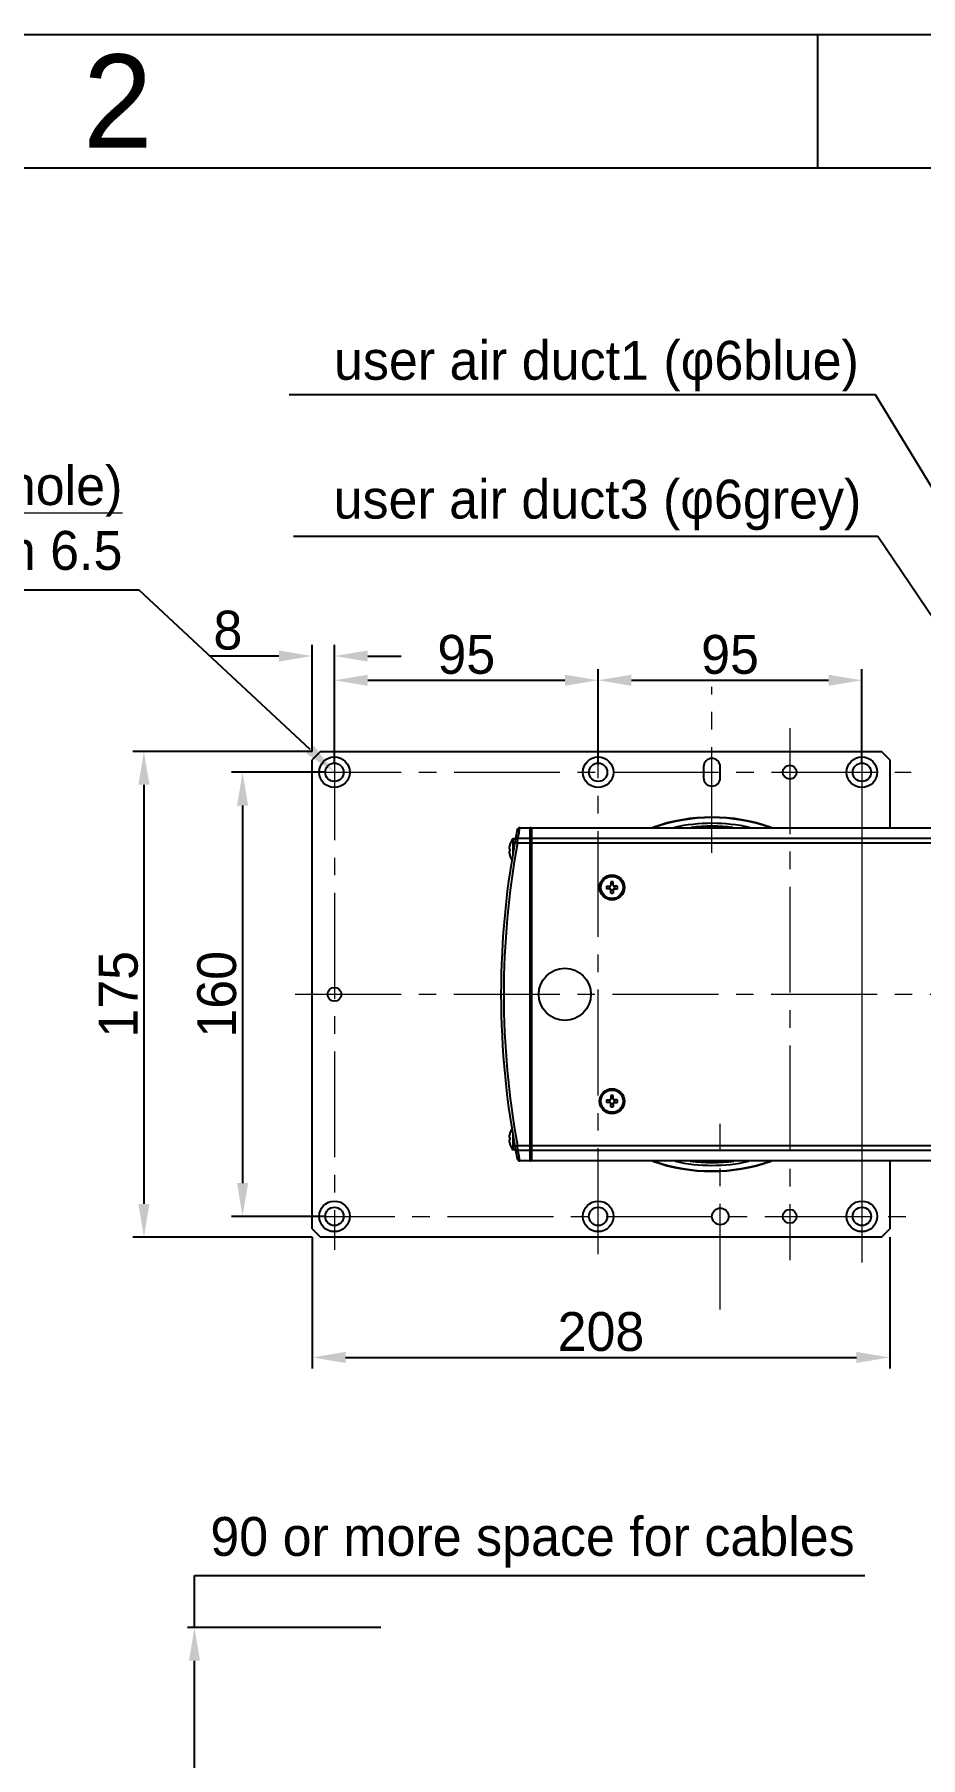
# Model space of a CAD drawing. Header units: millimetres. Extents: x 4086 to 8300, y 123 to 1549.
# Drawn here: x 6646.7 to 6806.2, y 1238.8 to 1549.2 of the extents above; entities that cross this region are included whole.
import ezdxf
from ezdxf import colors
from ezdxf.entities.mleader import LeaderData, LeaderLine
from ezdxf.enums import TextEntityAlignment as Align
from ezdxf.math import Vec2, Vec3

# ---------------------------------------------------------------- set-up
doc = ezdxf.new("R2010")
doc.units = ezdxf.units.MM
doc.linetypes.add('CENTER2', pattern=[28.575, 19.05, -3.175, 3.175, -3.175])
doc.layers.add('00_COMPONENTS', color=7, linetype='Continuous')
for name, color, linetype, lineweight in [('中心线层', 7, 'CENTER2', 0), ('标注层', 7, 'Continuous', 0), ('细线层', 7, 'Continuous', 0)]:
    doc.layers.add(name, color=color, linetype=linetype, lineweight=lineweight)
doc.styles.add('思源黑', font='SourceHanSansCN-Normal.ttf')
doc.dimstyles.new('半径标注', dxfattribs={"dimtxt": 7, "dimasz": 6, "dimexe": 1.25, "dimexo": 0.625, "dimgap": 1, "dimtad": 1, "dimtoh": 1, "dimlfac": 2, "dimdsep": 46, "dimtxsty": '思源黑', "dimcen": 2.5, "dimadec": 0, "dimazin": 0, "dimtfac": 1, "dimtmove": 0, "dimatfit": 3, "dimfxl": 1, "dimarcsym": 0})
doc.dimstyles.new('尺寸标注_细节_1_2比例', dxfattribs={"dimtxt": 7, "dimasz": 6, "dimexe": 2, "dimexo": 1.5, "dimgap": 1, "dimtad": 1, "dimlfac": 2, "dimdsep": 46, "dimtxsty": '思源黑', "dimcen": 0.09, "dimadec": 0, "dimazin": 0, "dimtp": 0.01, "dimtm": 0.01, "dimtfac": 1, "dimtofl": 0, "dimtmove": 0, "dimatfit": 3, "dimfxl": 1, "dimtolj": 1, "dimarcsym": 0})

# ---------------------------------------------------------------- blocks, each defined once
blk = doc.blocks.new('1')
at = {"color": 2}
blk.add_line((6787.66, 1549.22), (6787.66, 1525.22), dxfattribs=at)
for points in [[(6283.66, 123.62), (6283.66, 1549.22), (8299.66, 1549.22), (8299.66, 123.62)], [(6403.66, 147.62), (6403.66, 1525.22), (8275.66, 1525.22), (8275.66, 147.62)]]:
    blk.add_lwpolyline(points, close=True, dxfattribs=at)
at = {"color": 2, "style": '思源黑'}
blk.add_text('2', height=16.8, dxfattribs=at).set_placement((6661.66, 1537.22), align=Align.MIDDLE_CENTER)
at = {"color": 7, "style": '思源黑'}
for tag, height, p in [('编号', 19.2, (8134.84, 252.67)), ('比例', 8, (7939.66, 171.62))]:
    blk.add_attdef(tag, text='', height=height, dxfattribs=at).set_placement(p, align=Align.MIDDLE)
at = {"linetype": 'Continuous', "lineweight": 0, "ltscale": 0.3, "style": '思源黑'}
for tag, p in [('当前页', (8121.35, 207.93)), ('总页数', (8160.27, 207.93))]:
    blk.add_attdef(tag, text='', height=8, dxfattribs=at).set_placement(p, align=Align.MIDDLE)
blk = doc.blocks.new('*D1509')
at = {"layer": 'Defpoints', "color": 0}
for p in [(6698.18, 1420.07), (6666.37, 1332.57), (6698.18, 1332.57)]:
    blk.add_point(p, dxfattribs=at)
at = {"layer": '细线层', "color": 0, "lineweight": -2}
for p, q in [((6696.68, 1420.07), (6664.37, 1420.07)), ((6666.37, 1414.07), (6666.37, 1338.57)), ((6696.68, 1332.57), (6664.37, 1332.57))]:
    blk.add_line(p, q, dxfattribs=at)
at = {"layer": '细线层', "color": 0}
for points in [[(6667.37, 1414.07), (6665.37, 1414.07), (6666.37, 1420.07)], [(6665.37, 1338.57), (6667.37, 1338.57), (6666.37, 1332.57)]]:
    blk.add_solid(points, dxfattribs=at)
at = {"layer": '细线层', "color": 0, "insert": (6661.8, 1376.32), "char_height": 7, "attachment_point": 5, "rotation": 90, "style": '思源黑'}
blk.add_mtext('\\A1;175', dxfattribs=at)
blk = doc.blocks.new('*D1510')
at = {"layer": 'Defpoints', "color": 0}
for p in [(6700.68, 1416.32), (6684.14, 1336.32), (6700.68, 1336.32)]:
    blk.add_point(p, dxfattribs=at)
at = {"layer": '细线层', "color": 0, "lineweight": -2}
for p, q in [((6699.18, 1416.32), (6682.14, 1416.32)), ((6684.14, 1410.32), (6684.14, 1342.32)), ((6699.18, 1336.32), (6682.14, 1336.32))]:
    blk.add_line(p, q, dxfattribs=at)
at = {"layer": '细线层', "color": 0}
for points in [[(6685.14, 1410.32), (6683.14, 1410.32), (6684.14, 1416.32)], [(6683.14, 1342.32), (6685.14, 1342.32), (6684.14, 1336.32)]]:
    blk.add_solid(points, dxfattribs=at)
at = {"layer": '细线层', "color": 0, "insert": (6679.52, 1376.32), "char_height": 7, "attachment_point": 5, "rotation": 90, "style": '思源黑'}
blk.add_mtext('\\A1;160', dxfattribs=at)
blk = doc.blocks.new('*D1511')
at = {"layer": 'Defpoints', "color": 0}
for p in [(6700.68, 1437.26), (6696.68, 1418.57), (6700.68, 1416.32)]:
    blk.add_point(p, dxfattribs=at)
at = {"layer": '细线层', "color": 0, "lineweight": -2}
for p, q in [((6690.68, 1437.26), (6678.3, 1437.26)), ((6696.68, 1420.07), (6696.68, 1439.26)), ((6700.68, 1417.82), (6700.68, 1439.26)), ((6706.68, 1437.26), (6712.68, 1437.26))]:
    blk.add_line(p, q, dxfattribs=at)
at = {"layer": '细线层', "color": 0}
for points in [[(6690.68, 1436.26), (6690.68, 1438.26), (6696.68, 1437.26)], [(6706.68, 1438.26), (6706.68, 1436.26), (6700.68, 1437.26)]]:
    blk.add_solid(points, dxfattribs=at)
at = {"layer": '细线层', "color": 0, "insert": (6681.49, 1441.88), "char_height": 7, "attachment_point": 5, "style": '思源黑'}
blk.add_mtext('\\A1;8', dxfattribs=at)
blk = doc.blocks.new('*D1512')
at = {"layer": 'Defpoints', "color": 0}
for p in [(6748.18, 1432.89), (6700.68, 1416.32), (6748.18, 1416.32)]:
    blk.add_point(p, dxfattribs=at)
at = {"layer": '细线层', "color": 0, "lineweight": -2}
for p, q in [((6700.68, 1417.82), (6700.68, 1434.89)), ((6748.18, 1417.82), (6748.18, 1434.89)), ((6706.68, 1432.89), (6742.18, 1432.89))]:
    blk.add_line(p, q, dxfattribs=at)
at = {"layer": '细线层', "color": 0}
for points in [[(6706.68, 1433.89), (6706.68, 1431.89), (6700.68, 1432.89)], [(6742.18, 1431.89), (6742.18, 1433.89), (6748.18, 1432.89)]]:
    blk.add_solid(points, dxfattribs=at)
at = {"layer": '细线层', "color": 0, "insert": (6724.43, 1437.51), "char_height": 7, "attachment_point": 5, "style": '思源黑'}
blk.add_mtext('\\A1;95', dxfattribs=at)
blk = doc.blocks.new('*D1513')
at = {"layer": 'Defpoints', "color": 0}
for p in [(6795.68, 1432.89), (6748.18, 1416.32), (6795.68, 1416.32)]:
    blk.add_point(p, dxfattribs=at)
at = {"layer": '细线层', "color": 0, "lineweight": -2}
for p, q in [((6748.18, 1417.82), (6748.18, 1434.89)), ((6795.68, 1417.82), (6795.68, 1434.89)), ((6754.18, 1432.89), (6789.68, 1432.89))]:
    blk.add_line(p, q, dxfattribs=at)
at = {"layer": '细线层', "color": 0}
for points in [[(6754.18, 1433.89), (6754.18, 1431.89), (6748.18, 1432.89)], [(6789.68, 1431.89), (6789.68, 1433.89), (6795.68, 1432.89)]]:
    blk.add_solid(points, dxfattribs=at)
at = {"layer": '细线层', "color": 0, "insert": (6771.93, 1437.51), "char_height": 7, "attachment_point": 5, "style": '思源黑'}
blk.add_mtext('\\A1;95', dxfattribs=at)
blk = doc.blocks.new('*D1514')
at = {"layer": 'Defpoints', "color": 0}
for p in [(6696.68, 1334.07), (6800.68, 1334.07), (6800.68, 1310.91)]:
    blk.add_point(p, dxfattribs=at)
at = {"layer": '细线层', "color": 0, "lineweight": -2}
for p, q in [((6696.68, 1332.57), (6696.68, 1308.91)), ((6800.68, 1332.57), (6800.68, 1308.91)), ((6702.68, 1310.91), (6794.68, 1310.91))]:
    blk.add_line(p, q, dxfattribs=at)
at = {"layer": '细线层', "color": 0}
for points in [[(6702.68, 1311.91), (6702.68, 1309.91), (6696.68, 1310.91)], [(6794.68, 1309.91), (6794.68, 1311.91), (6800.68, 1310.91)]]:
    blk.add_solid(points, dxfattribs=at)
at = {"layer": '细线层', "color": 0, "insert": (6748.68, 1315.53), "char_height": 7, "attachment_point": 5, "style": '思源黑'}
blk.add_mtext('\\A1;208', dxfattribs=at)
blk = doc.blocks.new('*D1526')
at = {"color": 0, "lineweight": -2}
for p, q in [((6675.48, 1262.26), (6675.48, 1271.63)), ((6675.48, 1271.63), (6796.22, 1271.63)), ((6709.05, 1262.26), (6674.23, 1262.26)), ((6675.48, 1222.64), (6675.48, 1256.26)), ((6709.05, 1216.64), (6674.23, 1216.64))]:
    blk.add_line(p, q, dxfattribs=at)
at = {"color": 0}
for points in [[(6676.48, 1256.26), (6674.48, 1256.26), (6675.48, 1262.26)], [(6674.48, 1222.64), (6676.48, 1222.64), (6675.48, 1216.64)]]:
    blk.add_solid(points, dxfattribs=at)
at = {"layer": 'Defpoints', "color": 0}
for p in [(6675.48, 1262.26), (6709.68, 1262.26), (6709.68, 1216.64)]:
    blk.add_point(p, dxfattribs=at)
at = {"color": 0, "insert": (6736.35, 1277.61), "char_height": 7, "attachment_point": 5, "style": '思源黑'}
blk.add_mtext('{\\C7;90 or more space for cables}', dxfattribs=at)

msp = doc.modelspace()

# ---------------------------------------------------------------- linework, layer by layer
at = {"layer": '00_COMPONENTS', "color": 7, "linetype": 'Continuous'}
for p, q in [((6698.1785, 1420.0705), (6696.6785, 1418.5705)), ((6696.6785, 1334.0705), (6696.6785, 1418.5705)), ((6698.1785, 1420.0705), (6799.1785, 1420.0705)), ((6800.6785, 1418.5705), (6799.1785, 1420.0705)), ((6800.6785, 1418.5705), (6800.6785, 1406.3205)), ((6767.1785, 1417.3205), (6767.1785, 1415.3205)), ((6770.1785, 1415.3205), (6770.1785, 1417.3205)), ((6734.0883, 1406.3205), (6734.0883, 1406.2891)), ((6734.0883, 1406.3205), (6735.9285, 1406.3205)), ((6734.0883, 1406.2891), (6735.9285, 1406.2891)), ((6735.9285, 1406.2891), (6735.9285, 1406.3205)), ((6735.9285, 1404.3791), (6735.9285, 1406.2891)), ((6736.1785, 1406.3205), (6736.1785, 1346.3205)), ((6736.1785, 1406.3205), (6867.362, 1406.3205)), ((6736.1785, 1406.2891), (6866.9489, 1406.2891)), ((6732.2886, 1403.328), (6732.2952, 1403.3242)), ((6732.8167, 1404.3205), (6732.8167, 1401.6824)), ((6733.2888, 1404.3205), (6732.8167, 1404.3205)), ((6733.6583, 1403.5733), (6733.1665, 1403.6636)), ((6733.6583, 1403.5733), (6733.7328, 1404.3791)), ((6851.5184, 1403.5733), (6733.6583, 1403.5733)), ((6733.7328, 1404.3791), (6733.7661, 1404.5625)), ((6735.9285, 1404.3791), (6733.7328, 1404.3791)), ((6733.7661, 1404.5625), (6733.7826, 1404.6531)), ((6735.9285, 1348.2619), (6735.9285, 1404.3791)), ((6854.5201, 1404.3791), (6736.1785, 1404.3791)), ((6732.2952, 1402.5405), (6732.1571, 1402.5405)), ((6732.1571, 1402.1005), (6732.2952, 1402.1005)), ((6732.2952, 1401.3167), (6732.2886, 1401.3129)), ((6749.6747, 1395.7905), (6750.3085, 1395.7905)), ((6750.3085, 1395.3505), (6749.6747, 1395.3505)), ((6750.2049, 1395.7905), (6750.2049, 1395.3505)), ((6750.4585, 1396.5742), (6750.4585, 1395.9405)), ((6750.8985, 1396.0441), (6750.4585, 1396.0441)), ((6750.4585, 1394.5667), (6750.4585, 1395.2005)), ((6750.4585, 1395.0969), (6750.8985, 1395.0969)), ((6750.8985, 1395.9405), (6750.8985, 1396.5742)), ((6750.8985, 1395.2005), (6750.8985, 1394.5667)), ((6751.6822, 1395.7905), (6751.0485, 1395.7905)), ((6751.0485, 1395.3505), (6751.6822, 1395.3505)), ((6751.1521, 1395.3505), (6751.1521, 1395.7905)), ((6749.6747, 1357.2905), (6750.3085, 1357.2905)), ((6750.3085, 1356.8505), (6749.6747, 1356.8505)), ((6750.2049, 1357.2905), (6750.2049, 1356.8505)), ((6750.4585, 1358.0742), (6750.4585, 1357.4405)), ((6750.8985, 1357.5441), (6750.4585, 1357.5441)), ((6750.4585, 1356.0667), (6750.4585, 1356.7005)), ((6750.4585, 1356.5969), (6750.8985, 1356.5969)), ((6750.8985, 1357.4405), (6750.8985, 1358.0742)), ((6750.8985, 1356.7005), (6750.8985, 1356.0667)), ((6751.6822, 1357.2905), (6751.0485, 1357.2905)), ((6751.0485, 1356.8505), (6751.6822, 1356.8505)), ((6751.1521, 1356.8505), (6751.1521, 1357.2905)), ((6732.2952, 1350.5405), (6732.1571, 1350.5405)), ((6732.2886, 1351.328), (6732.2952, 1351.3242)), ((6732.8167, 1350.9591), (6732.8167, 1348.3205)), ((6732.1571, 1350.1005), (6732.2952, 1350.1005)), ((6732.2952, 1349.3167), (6732.2886, 1349.3129)), ((6733.2888, 1348.3205), (6732.8167, 1348.3205)), ((6733.1665, 1348.9774), (6733.6583, 1349.0676)), ((6733.7328, 1348.2619), (6733.6583, 1349.0676)), ((6733.6583, 1349.0676), (6851.5171, 1349.0676)), ((6733.7328, 1348.2619), (6735.9285, 1348.2619)), ((6733.7661, 1348.0784), (6733.7328, 1348.2619)), ((6733.7826, 1347.9879), (6733.7661, 1348.0784)), ((6735.9285, 1346.3519), (6735.9285, 1348.2619)), ((6736.1785, 1348.2619), (6854.5204, 1348.2619)), ((6734.0883, 1346.3519), (6734.0883, 1346.3205)), ((6735.9285, 1346.3519), (6734.0883, 1346.3519)), ((6735.9285, 1346.3205), (6734.0883, 1346.3205)), ((6735.9285, 1346.3205), (6735.9285, 1346.3519)), ((6866.9028, 1346.3519), (6736.1785, 1346.3519)), ((6867.3203, 1346.3205), (6736.1785, 1346.3205)), ((6800.6785, 1346.3205), (6800.6785, 1334.0705)), ((6696.6785, 1334.0705), (6698.1785, 1332.5705)), ((6799.1785, 1332.5705), (6698.1785, 1332.5705)), ((6799.1785, 1332.5705), (6800.6785, 1334.0705))]:
    msp.add_line(p, q, dxfattribs=at)
for centre, radius in [((6700.6785, 1416.3205), 2.75), ((6748.1785, 1416.3205), 2.75), ((6795.6785, 1416.3205), 2.75), ((6700.6785, 1416.3205), 1.65), ((6748.1785, 1416.3205), 1.65), ((6782.6785, 1416.3205), 1.25), ((6795.6785, 1416.3205), 1.65), ((6750.6785, 1395.5705), 2.25), ((6750.6785, 1395.5705), 2), ((6742.1785, 1376.3205), 4.7), ((6700.6785, 1376.3205), 1.25), ((6750.6785, 1357.0705), 2.25), ((6750.6785, 1357.0705), 2), ((6700.6785, 1336.3205), 2.75), ((6700.6785, 1336.3205), 1.65), ((6748.1785, 1336.3205), 2.75), ((6748.1785, 1336.3205), 1.65), ((6770.1785, 1336.3205), 1.5), ((6795.6785, 1336.3205), 2.75), ((6795.6785, 1336.3205), 1.65), ((6782.6785, 1336.3205), 1.25)]:
    msp.add_circle(centre, radius, dxfattribs=at)
for centre, radius, start, end in [((6768.6785, 1417.3205), 1.5, 0, 180), ((6768.6785, 1415.3205), 1.5, 180, 0), ((6734.0883, 1405.8205), 0.5, 90, 168.733369), ((6735.9285, 1406.0705), 0.25, 30, 90), ((6768.6785, 1376.3205), 31.9, 70.477747, 109.522253), ((6768.6785, 1376.3205), 31.8214, 70.838974, 109.161029), ((6768.6785, 1376.3205), 30.8085, 77.259363, 102.740461), ((6768.6785, 1376.3205), 30.3087, 82.904017, 97.095982), ((6882.1702, 1376.3205), 151.4917, 168.733368, 191.26663), ((6882.1702, 1376.3205), 150.9917, 169.601565, 190.398435), ((6735.3785, 1402.3205), 3.2425, 161.967648, 173.447828), ((6735.3785, 1402.3205), 3.25, 142.020128, 161.939792), ((6735.3785, 1402.3205), 3.2425, 186.552172, 198.032352), ((6735.9613, 1402.3205), 3.6727, 176.565833, 183.434167), ((6735.3785, 1402.3205), 3.25, 198.060208, 212.325488), ((6756.0208, 1395.5705), 6.3499, 178.014507, 181.985493), ((6750.3085, 1395.9405), 0.15, 270, 0), ((6750.3085, 1395.2005), 0.15, 0, 90), ((6750.6784, 1390.2296), 6.3484, 88.014878, 91.985122), ((6750.6786, 1400.9114), 6.3484, 268.014878, 271.985122), ((6751.0485, 1395.9405), 0.15, 180, 270), ((6751.0485, 1395.2005), 0.15, 90, 180), ((6745.3362, 1395.5705), 6.3499, 358.014507, 1.985493), ((6756.0208, 1357.0705), 6.3499, 178.014507, 181.985493), ((6750.3085, 1357.4405), 0.15, 270, 0), ((6750.3085, 1356.7005), 0.15, 0, 90), ((6750.6784, 1351.7296), 6.3484, 88.014878, 91.985122), ((6751.0485, 1357.4405), 0.15, 180, 270), ((6751.0485, 1356.7005), 0.15, 90, 180), ((6745.3362, 1357.0705), 6.3499, 358.014507, 1.985493), ((6750.6786, 1362.4114), 6.3484, 268.014878, 271.985122), ((6735.3785, 1350.3205), 3.2425, 161.967648, 173.447828), ((6735.3785, 1350.3205), 3.25, 147.673128, 161.939792), ((6735.9613, 1350.3205), 3.6727, 176.565833, 183.434167), ((6735.3785, 1350.3205), 3.2425, 186.552172, 198.032352), ((6735.3785, 1350.3205), 3.25, 198.060208, 217.979872), ((6734.0883, 1346.8205), 0.5, 191.266631, 270), ((6735.9285, 1346.5705), 0.25, 270, 330), ((6768.6785, 1376.3205), 31.9, 250.477747, 289.522253), ((6768.6785, 1376.3205), 31.8214, 250.838974, 289.161029), ((6768.6785, 1376.3205), 30.8085, 257.545304, 282.447987), ((6768.6785, 1376.3205), 30.3087, 262.589268, 277.481644)]:
    msp.add_arc(centre, radius, start, end, dxfattribs=at)
for points, knots in [([(6733.5925, 1405.8907), (6733.6142, 1405.9999), (6733.7401, 1406.2126), (6733.9743, 1406.2894), (6734.0883, 1406.2891)], [0, 0, 0, 0, 0.49418426, 1, 1, 1, 1]), ([(6733.7826, 1404.6531), (6733.8448, 1404.9944), (6733.9365, 1405.4618), (6734.027, 1406.0093), (6734.0746, 1406.2118), (6734.0883, 1406.2891)], [0, 0, 0, 0, 0.62529759, 0.8585574, 1, 1, 1, 1]), ([(6735.9285, 1406.2891), (6735.9487, 1406.2891), (6736.0321, 1406.2778), (6736.1103, 1406.223), (6736.1426, 1406.168)], [0, 0, 0, 0, 0.24059237, 1, 1, 1, 1]), ([(6733.2413, 1404.0678), (6733.2587, 1404.1616), (6733.4015, 1404.3471), (6733.6212, 1404.3864), (6733.7328, 1404.3791)], [0, 0, 0, 0, 0.460324, 1, 1, 1, 1]), ([(6736.1785, 1404.1776), (6736.1785, 1404.194), (6736.1659, 1404.2665), (6736.1073, 1404.3263), (6736.0564, 1404.3502)], [0, 0, 0, 0, 0.22532443, 1, 1, 1, 1]), ([(6732.1508, 1402.5606), (6732.1513, 1402.5555), (6732.1517, 1402.5496), (6732.155, 1402.5405), (6732.1571, 1402.5405)], [0, 0, 0, 0, 0.70277726, 1, 1, 1, 1]), ([(6732.1571, 1402.1005), (6732.155, 1402.1005), (6732.1517, 1402.0914), (6732.1513, 1402.0854), (6732.1508, 1402.0804)], [0, 0, 0, 0, 0.29722843, 1, 1, 1, 1]), ([(6732.1508, 1350.5606), (6732.1513, 1350.5555), (6732.1517, 1350.5496), (6732.155, 1350.5405), (6732.1571, 1350.5405)], [0, 0, 0, 0, 0.70277726, 1, 1, 1, 1]), ([(6732.1571, 1350.1005), (6732.155, 1350.1005), (6732.1517, 1350.0914), (6732.1513, 1350.0854), (6732.1508, 1350.0804)], [0, 0, 0, 0, 0.29722843, 1, 1, 1, 1]), ([(6733.2413, 1348.5732), (6733.2587, 1348.4797), (6733.4011, 1348.294), (6733.6209, 1348.2545), (6733.7328, 1348.2619)], [0, 0, 0, 0, 0.45892464, 1, 1, 1, 1]), ([(6734.0883, 1346.3519), (6734.0746, 1346.4291), (6734.0265, 1346.6315), (6733.9371, 1347.1793), (6733.8448, 1347.6466), (6733.7826, 1347.9879)], [0, 0, 0, 0, 0.14144736, 0.37469518, 1, 1, 1, 1]), ([(6733.5925, 1346.7503), (6733.6144, 1346.6402), (6733.741, 1346.4282), (6733.9751, 1346.3503), (6734.0883, 1346.3519)], [0, 0, 0, 0, 0.49795282, 1, 1, 1, 1]), ([(6736.1785, 1346.5999), (6736.1785, 1346.5799), (6736.1671, 1346.4967), (6736.1115, 1346.4193), (6736.0564, 1346.3875)], [0, 0, 0, 0, 0.23962533, 1, 1, 1, 1])]:
    msp.add_open_spline(points, degree=3, knots=knots, dxfattribs=at)
for points in [[(6736.0564, 1404.3502), (6736.0169, 1404.3687), (6735.9722, 1404.3791), (6735.9285, 1404.3791)], [(6732.1508, 1402.6155), (6732.1503, 1402.6051), (6732.15, 1402.5948), (6732.15, 1402.5844)], [(6732.15, 1402.5844), (6732.15, 1402.5765), (6732.1502, 1402.5685), (6732.1508, 1402.5606)], [(6732.1508, 1402.0804), (6732.1502, 1402.0725), (6732.15, 1402.0645), (6732.15, 1402.0566)], [(6732.15, 1402.0566), (6732.15, 1402.0462), (6732.1503, 1402.0358), (6732.1508, 1402.0255)], [(6732.1571, 1402.6905), (6732.1543, 1402.6656), (6732.1521, 1402.6406), (6732.1508, 1402.6155)], [(6732.1508, 1402.0255), (6732.1521, 1402.0004), (6732.1543, 1401.9754), (6732.1571, 1401.9505)], [(6732.1508, 1350.6155), (6732.1503, 1350.6051), (6732.15, 1350.5948), (6732.15, 1350.5844)], [(6732.15, 1350.5844), (6732.15, 1350.5765), (6732.1502, 1350.5685), (6732.1508, 1350.5606)], [(6732.1571, 1350.6905), (6732.1543, 1350.6656), (6732.1521, 1350.6406), (6732.1508, 1350.6155)], [(6732.1508, 1350.0804), (6732.1502, 1350.0725), (6732.15, 1350.0645), (6732.15, 1350.0566)], [(6732.15, 1350.0566), (6732.15, 1350.0462), (6732.1503, 1350.0358), (6732.1508, 1350.0255)], [(6732.1508, 1350.0255), (6732.1521, 1350.0004), (6732.1543, 1349.9754), (6732.1571, 1349.9505)], [(6735.9285, 1348.2619), (6736.007, 1348.2619), (6736.0966, 1348.2965), (6736.1426, 1348.3602)], [(6736.0564, 1346.3875), (6736.0181, 1346.3654), (6735.9728, 1346.3519), (6735.9285, 1346.3519)]]:
    msp.add_open_spline(points, degree=3, dxfattribs=at)
at = {"layer": '中心线层'}
for p, q in [((6768.6785, 1401.7774), (6768.6785, 1431.7011)), ((6748.1785, 1329.5354), (6748.1785, 1425.5597)), ((6700.6785, 1423.1564), (6700.6785, 1330.3134)), ((6782.6785, 1424.2481), (6782.6785, 1328.4164)), ((6693.6725, 1416.3205), (6804.545, 1416.3205)), ((6693.6303, 1376.3205), (6970.4356, 1376.3205)), ((6770.1785, 1319.5419), (6770.1785, 1353.0009)), ((6692.4818, 1336.3205), (6804.4749, 1336.3205))]:
    msp.add_line(p, q, dxfattribs=at)
at = {"layer": '细线层'}
msp.add_line((6795.6785, 1423.0063), (6795.6785, 1327.9871), dxfattribs=at)

# ---------------------------------------------------------------- block references
msp.add_blockref('1', (0, 0))

# ---------------------------------------------------------------- dimensions: what is measured, and where the dimension line sits
dim = msp.add_linear_dim(base=(6675.4779, 1262.2556), p1=(6709.6783, 1216.6419), p2=(6709.6783, 1262.2556), angle=90, text='{\\C7;90 or more space for cables}', dimstyle='半径标注', override={"dimtxsty": '思源黑'})
dim.commit()
dim.dimension.update_dxf_attribs({"geometry": '*D1526', "text_midpoint": (6736.3468, 1271.6345), "dimtype": 160})
dim = msp.add_linear_dim(base=(6700.6785, 1437.261), p1=(6696.6785, 1418.5705), p2=(6700.6785, 1416.3205), dimstyle='尺寸标注_细节_1_2比例', dxfattribs=at)
dim.commit()
dim.dimension.update_dxf_attribs({"geometry": '*D1511', "text_midpoint": (6681.4884, 1437.261), "dimtype": 160})
for base, p1, p2, picture, middle in [((6748.1785, 1432.887), (6700.6785, 1416.3205), (6748.1785, 1416.3205), '*D1512', (6724.4285, 1437.5131)), ((6795.6785, 1432.887), (6748.1785, 1416.3205), (6795.6785, 1416.3205), '*D1513', (6771.9285, 1437.5131)), ((6800.6785, 1310.9075), (6696.6785, 1334.0705), (6800.6785, 1334.0705), '*D1514', (6748.6785, 1315.5336))]:
    dim = msp.add_linear_dim(base=base, p1=p1, p2=p2, dimstyle='尺寸标注_细节_1_2比例', dxfattribs=at)
    dim.commit()
    dim.dimension.update_dxf_attribs({"geometry": picture, "text_midpoint": middle})
for base, p1, p2, picture, middle in [((6666.3671, 1332.5705), (6698.1785, 1420.0705), (6698.1785, 1332.5705), '*D1509', (6661.804, 1376.3205)), ((6684.1445, 1336.3205), (6700.6785, 1416.3205), (6700.6785, 1336.3205), '*D1510', (6679.5185, 1376.3205))]:
    dim = msp.add_linear_dim(base=base, p1=p1, p2=p2, angle=90, dimstyle='尺寸标注_细节_1_2比例', dxfattribs=at)
    dim.commit()
    dim.dimension.update_dxf_attribs({"geometry": picture, "text_midpoint": middle})

# ---------------------------------------------------------------- leaders
at = {"layer": '标注层'}
ml = msp.add_multileader_mtext('Standard', dxfattribs=at)
ml.set_content('{\\C7;user air duct1 }(φ6blue)', style='思源黑')
ml.set_leader_properties()
ml.build(insert=Vec2(0, 0))
ml.multileader.update_dxf_attribs({"text_left_attachment_type": 5, "text_right_attachment_type": 5, "dogleg_length": 1, "arrow_head_size": 6})
ctx = ml.context
ctx.base_point, ctx.char_height, ctx.arrow_head_size, ctx.plane_origin = Vec3(6694.3048, 1484.3144), 7, 6, Vec3(6893.9736, 1622.6505)
ctx.left_attachment, ctx.right_attachment, ctx.text_align_type = 5, 5, 2
notes = []
notes.append((ctx, [(0, (1, 1, 0), (6798.1314, 1484.3144), (-1, 0), 1, [(0, [(6856.4382, 1388.3932)], 0, [])])]))
ctx.mtext.insert, ctx.mtext.alignment, ctx.mtext.flow_direction = Vec3(6795.1314, 1494.0228), 3, 5
ml = msp.add_multileader_mtext('Standard', dxfattribs=at)
ml.set_content('{\\L\\A1;\\C7;6-φ6.6 Penetration(locating hole\\H1.00002x;\\C0;)\\P\\l\\H0.99998x;\\C256;φ11 depth 6.5}', style='思源黑')
ml.set_leader_properties()
ml.build(insert=Vec2(0, 0))
ml.multileader.update_dxf_attribs({"text_left_attachment_type": 5, "text_right_attachment_type": 5, "dogleg_length": 1, "arrow_head_size": 6})
ctx = ml.context
ctx.base_point, ctx.char_height, ctx.arrow_head_size, ctx.plane_origin = Vec3(6514.8919, 1449.1495), 7, 6, Vec3(6686.9736, 1649.6231)
ctx.left_attachment, ctx.right_attachment, ctx.text_align_type = 5, 5, 2
notes.append((ctx, [(0, (1, 1, 0), (6665.5003, 1449.1495), (-1, 0), 1, [(0, [(6700.6785, 1416.3205)], 0, [])])]))
ctx.mtext.insert, ctx.mtext.alignment, ctx.mtext.flow_direction = Vec3(6662.5003, 1471.4495), 3, 5
ml = msp.add_multileader_mtext('Standard', dxfattribs=at)
ml.set_content('{\\C7;user air duct3 }(φ6grey)', style='思源黑')
ml.set_leader_properties()
ml.build(insert=Vec2(0, 0))
ml.multileader.update_dxf_attribs({"text_left_attachment_type": 5, "text_right_attachment_type": 5, "dogleg_length": 1, "arrow_head_size": 6})
ctx = ml.context
ctx.base_point, ctx.char_height, ctx.arrow_head_size, ctx.plane_origin = Vec3(6695.1915, 1458.8147), 7, 6, Vec3(6892.0305, 1609.2703)
ctx.left_attachment, ctx.right_attachment, ctx.text_align_type = 5, 5, 2
notes.append((ctx, [(0, (1, 1, 0), (6798.5744, 1458.8147), (-1, 0), 1, [(0, [(6854.265, 1376.0393)], 0, [])])]))
ctx.mtext.insert, ctx.mtext.alignment, ctx.mtext.flow_direction = Vec3(6795.5744, 1469.0182), 3, 5
for ctx, leaders in notes:
    for number, flags, end, landing, length, lines in leaders:
        leader = LeaderData()
        leader.index, (leader.has_last_leader_line, leader.has_dogleg_vector, leader.attachment_direction) = number, flags
        leader.last_leader_point, leader.dogleg_vector, leader.dogleg_length = Vec3(end), Vec3(landing), length
        for number, points, colour, breaks in lines:
            line = LeaderLine()
            line.index, line.vertices, line.color, line.breaks = number, Vec3.list(points), colors.encode_raw_color(colour), breaks
            leader.lines.append(line)
        ctx.leaders.append(leader)

doc.saveas('drawing.dxf')
